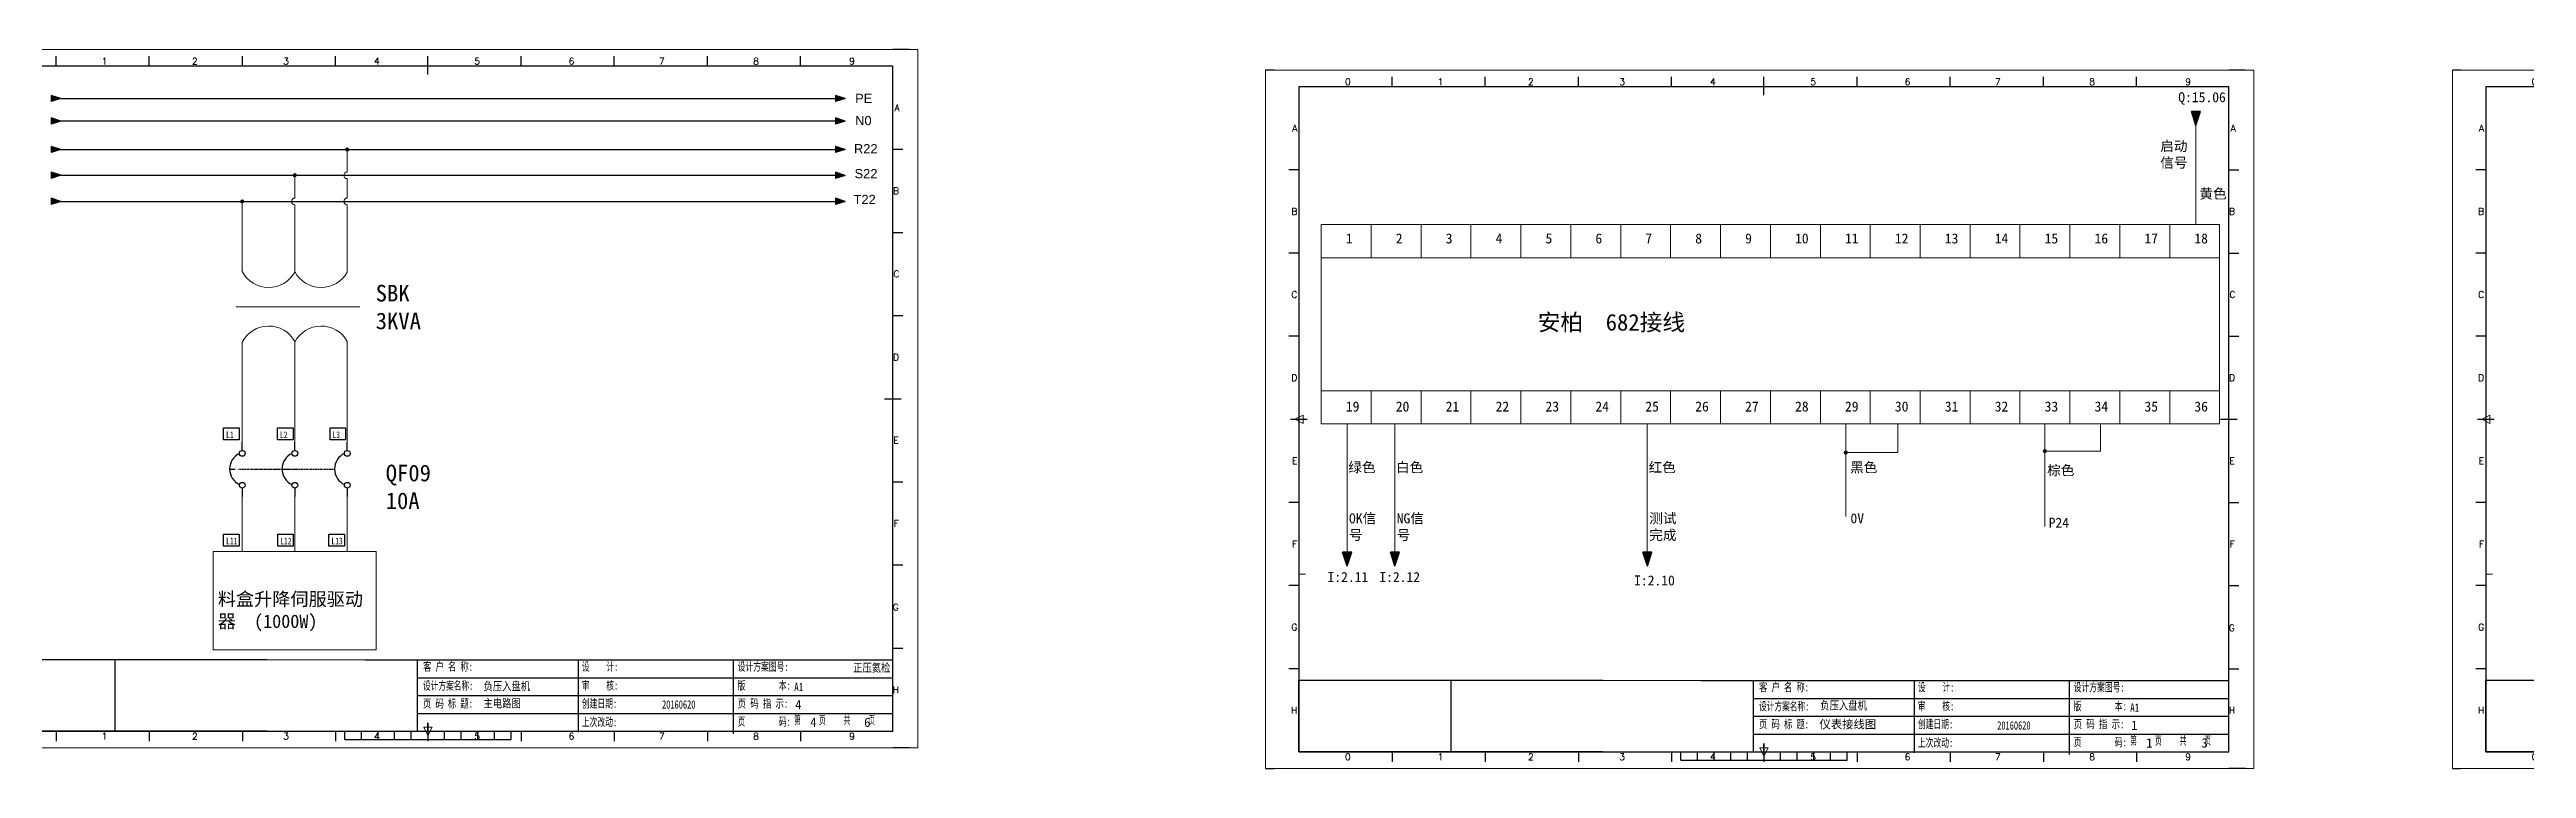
# Model space of a CAD drawing. Extents: x 2368 to 9674, y -1476 to 1321.
# Drawn here: x 4365 to 5109, y 223 to 440 of the extents above; entities that cross this region are included whole.
import ezdxf
from ezdxf.enums import TextEntityAlignment as Align

# ---------------------------------------------------------------- set-up
doc = ezdxf.new("R2010")
doc.units = 0
doc.header["$MEASUREMENT"] = 0
doc.linetypes.add('ACANSTGL', pattern=[0.11811, 0.07874, -0.03937])
doc.layers.add('AE_BOR', color=1, linetype='Continuous')
doc.layers.add('MISC', color=2, linetype='Continuous')
doc.styles.add('Standard0.67', font='', dxfattribs={"width": 0.67})
doc.styles.add('Standard_0.8', font='', dxfattribs={"width": 0.8})
doc.styles.add('WD', font='romans.shx', dxfattribs={"bigfont": 'gbcbig.shx'})
doc.styles.add('样式 0', font='')
doc.styles.add('样式 8', font='arial.ttf')
doc.styles.get('Standard0.67').set_extended_font_data('FangSong_GB2312')
doc.styles.get('Standard_0.8').set_extended_font_data('FangSong_GB2312')
doc.styles.get('样式 0').set_extended_font_data('KaiTi_GB2312')

# ---------------------------------------------------------------- blocks, each defined once
blk = doc.blocks.new('gb_a2_a')
for p, q in [((584, 410), (25, 410)), ((25, 410), (25, 10)), ((584, 10), (584, 410)), ((25, 10), (584, 10))]:
    blk.add_line(p, q)
at = {"lineweight": 9, "ltscale": 0.1}
blk.add_line((25, 116.9), (29, 116.9), dxfattribs=at)
at = {"layer": 'AE_BOR', "lineweight": 30}
for p, q in [((10, 420), (4.9, 420)), ((594, 420), (584, 420)), ((4.9, 0), (10, 0)), ((594, 0), (584, 0))]:
    blk.add_line(p, q, dxfattribs=at)
at = {"layer": 'AE_BOR', "color": 1, "lineweight": 15}
for p, q in [((4.9, 420), (598.9, 420)), ((4.9, 0), (4.9, 420)), ((598.9, 420), (598.9, 0)), ((22.5, 210), (27.5, 212.5)), ((27.5, 207.5), (22.5, 210)), ((27.5, 212.5), (27.5, 207.5)), ((598.9, 0), (4.9, 0)), ((304.5, 7.5), (302, 12.5)), ((302, 12.5), (307, 12.5)), ((307, 12.5), (304.5, 7.5))]:
    blk.add_line(p, q, dxfattribs=at)
at = {"layer": 'AE_BOR'}
for p, q in [((81, 410), (81, 416)), ((137, 410), (137, 416)), ((193, 410), (193, 416)), ((249, 410), (249, 416)), ((304.5, 410), (304.5, 416)), ((360.5, 410), (360.5, 416)), ((416.5, 410), (416.5, 416)), ((472.5, 410), (472.5, 416)), ((528.5, 410), (528.5, 416)), ((25, 360), (19, 360)), ((584, 360), (590, 360)), ((25, 310), (19, 310)), ((584, 310), (590, 310)), ((25, 260), (19, 260)), ((584, 260), (590, 260)), ((25, 160), (19, 160)), ((584, 160), (590, 160)), ((25, 110), (19, 110)), ((584, 110), (590, 110)), ((25, 60), (19, 60)), ((584, 60), (590, 60)), ((81, 10), (81, 4)), ((137, 10), (137, 4)), ((193, 10), (193, 4)), ((249, 10), (249, 4)), ((304.5, 10), (304.5, 4)), ((360.5, 10), (360.5, 4)), ((416.5, 10), (416.5, 4)), ((472.5, 10), (472.5, 4)), ((528.5, 10), (528.5, 4))]:
    blk.add_line(p, q, dxfattribs=at)
at = {"layer": 'AE_BOR', "color": 2, "lineweight": 30}
for p, q in [((304.5, 405), (304.5, 415)), ((20, 210), (30, 210)), ((579, 210), (589, 210)), ((304.5, 10), (304.5, 15)), ((304.5, 15), (304.5, 5)), ((254.5, 5), (254.5, 10)), ((254.5, 5), (354.5, 5)), ((264.5, 5), (264.5, 10)), ((274.5, 5), (274.5, 10)), ((284.5, 5), (284.5, 10)), ((294.5, 5), (294.5, 10)), ((304.5, 10), (304.5, 5)), ((314.5, 5), (314.5, 10)), ((324.5, 5), (324.5, 10)), ((334.5, 5), (334.5, 10)), ((344.5, 5), (344.5, 10)), ((354.5, 5), (354.5, 10))]:
    blk.add_line(p, q, dxfattribs=at)
at = {"layer": 'AE_BOR', "style": 'WD'}
for s, p in [('0', (54.3, 411)), ('1', (110.1, 411)), ('2', (164.4, 411)), ('3', (219.2, 411)), ('4', (273.8, 411)), ('5', (334.1, 411)), ('6', (390.8, 411)), ('7', (445, 411)), ('8', (501.7, 411)), ('9', (559.4, 411)), ('0', (54.3, 5)), ('1', (110.1, 5)), ('2', (164.4, 5)), ('3', (219.2, 5)), ('4', (273.8, 5)), ('5', (334.1, 5)), ('6', (390.8, 5)), ('7', (445, 5)), ('8', (501.7, 5)), ('9', (559.4, 5))]:
    blk.add_text(s, height=4, dxfattribs=at).set_placement(p, align=Align.CENTER)
for s, p in [('A', (24, 385)), ('A', (588, 385)), ('B', (24, 335)), ('B', (587.7, 335)), ('C', (24, 285)), ('C', (587.9, 285)), ('D', (24, 235)), ('D', (587.7, 235)), ('E', (24, 185)), ('E', (587.5, 185)), ('F', (24, 135)), ('F', (587.5, 135)), ('F', (587.5, 135)), ('G', (24, 85)), ('G', (587.5, 84.6)), ('H', (24, 35)), ('H', (587.7, 35))]:
    blk.add_text(s, height=4, dxfattribs=at).set_placement(p, align=Align.MIDDLE_RIGHT)
blk = doc.blocks.new('三相断路器')
at = {"linetype": 'ByBlock'}
for p, q in [((-1818.17, -790.33), (-1818.17, -789.7)), ((-1814.17, -790.33), (-1814.17, -789.7)), ((-1810.18, -790.33), (-1810.18, -789.7)), ((-1819.14, -791.74), (-1818.72, -791.74)), ((-1815.76, -791.74), (-1815.34, -791.74)), ((-1815.07, -791.74), (-1814.65, -791.74)), ((-1814.38, -791.74), (-1813.96, -791.74)), ((-1818.17, -793.19), (-1818.17, -793.83)), ((-1814.17, -793.19), (-1814.17, -793.83)), ((-1810.18, -793.19), (-1810.18, -793.83))]:
    blk.add_line(p, q, dxfattribs=at)
at = {"linetype": 'ACANSTGL'}
for p, q in [((-1818.45, -791.74), (-1815.14, -791.74)), ((-1815.14, -791.74), (-1811.15, -791.74))]:
    blk.add_line(p, q, dxfattribs=at)
at = {"linetype": 'ByBlock'}
for centre in [(-1818.17, -790.55), (-1814.17, -790.55), (-1810.18, -790.55), (-1818.17, -792.98), (-1814.17, -792.98), (-1810.18, -792.98)]:
    blk.add_circle(centre, 0.219, dxfattribs=at)
for centre in [(-1817.81, -791.74), (-1813.82, -791.74), (-1809.83, -791.74)]:
    blk.add_arc(centre, 1.32, 115.5791, 244.4209, dxfattribs=at)

msp = doc.modelspace()

# ---------------------------------------------------------------- hatches: boundary and pattern name
for points in [[(4367.92222, 418.11617), (4365.00385, 419.05143), (4365.00385, 417.18092)], [(4603.62604, 418.12024), (4600.70767, 419.05549), (4600.70767, 417.18499)], [(5009.55917, 416.73602), (5008.1988, 420.98092), (5010.91953, 420.98092)], [(4367.92222, 409.55044), (4365.00385, 410.48569), (4365.00385, 408.61519)], [(4603.62604, 409.55451), (4600.70767, 410.48976), (4600.70767, 408.61926)], [(4367.92222, 401.79255), (4365.00385, 402.7278), (4365.00385, 400.8573)], [(4603.62604, 401.75826), (4600.70767, 402.69351), (4600.70767, 400.82301)], [(4367.92222, 393.95794), (4365.00385, 394.89319), (4365.00385, 393.02269)], [(4603.62604, 393.96201), (4600.70767, 394.89726), (4600.70767, 393.02676)], [(4754.48396, 284.25843), (4753.12359, 288.50333), (4755.84432, 288.50333)], [(4768.82863, 284.25843), (4767.46826, 288.50333), (4770.18899, 288.50333)], [(4844.73588, 284.25843), (4843.37552, 288.50333), (4846.09625, 288.50333)]]:
    msp.add_hatch(color=256).paths.add_polyline_path(points)
at = {"lineweight": 0}
h = msp.add_hatch(color=256, dxfattribs=at)
edge = h.paths.add_edge_path()
edge.add_arc((4453.97992, 409.55451), 0.5, 0, 360)
h = msp.add_hatch(color=256, dxfattribs=at)
edge = h.paths.add_edge_path()
edge.add_arc((4438.21717, 401.79255), 0.5, 0, 360)
h = msp.add_hatch(color=256, dxfattribs=at)
edge = h.paths.add_edge_path()
edge.add_arc((4422.43878, 393.95794), 0.5, 0, 360)
h = msp.add_hatch(color=256, dxfattribs=at)
edge = h.paths.add_edge_path()
edge.add_arc((4904.31193, 318.42133), 0.5, 0, 360)
h = msp.add_hatch(color=256, dxfattribs=at)
edge = h.paths.add_edge_path()
edge.add_arc((4964.17753, 318.87787), 0.5, 0, 360)
at = {"layer": 'MISC'}
for points in [[(4367.92222, 424.88077), (4365.00385, 425.81602), (4365.00385, 423.94552)], [(4603.62604, 424.88484), (4600.70767, 425.82009), (4600.70767, 423.94959)]]:
    msp.add_hatch(color=256, dxfattribs=at).paths.add_polyline_path(points)

# ---------------------------------------------------------------- linework, layer by layer
for p, q in [((4367.92222, 418.11617), (4365.00385, 419.05143)), ((4365.00385, 419.05143), (4365.00385, 417.18092)), ((4367.92222, 418.11617), (4365.00385, 417.18092)), ((4603.62604, 418.12024), (4600.70767, 419.05549)), ((4600.70767, 419.05549), (4600.70767, 417.18499)), ((4603.62604, 418.12024), (4600.70767, 417.18499)), ((5009.55917, 416.73602), (5008.1988, 420.98092)), ((5010.91953, 420.98092), (5008.1988, 420.98092)), ((5009.55917, 416.73602), (5010.91953, 420.98092)), ((4367.92222, 409.55044), (4365.00385, 410.48569)), ((4365.00385, 410.48569), (4365.00385, 408.61519)), ((4367.92222, 409.55044), (4365.00385, 408.61519)), ((4367.90953, 409.55451), (4603.62604, 409.55451)), ((4367.92222, 409.55451), (4384.83362, 409.55451)), ((4603.62604, 409.55451), (4600.70767, 410.48976)), ((4600.70767, 410.48976), (4600.70767, 408.61926)), ((4603.62604, 409.55451), (4600.70767, 408.61926)), ((4367.92222, 401.79255), (4365.00385, 402.7278)), ((4365.00385, 402.7278), (4365.00385, 400.8573)), ((4603.62604, 401.75826), (4600.70767, 402.69351)), ((4600.70767, 402.69351), (4600.70767, 400.82301)), ((4367.92222, 401.79255), (4365.00385, 400.8573)), ((4367.92222, 393.95794), (4365.00385, 394.89319)), ((4365.00385, 394.89319), (4365.00385, 393.02269)), ((4367.92222, 401.79255), (4384.84067, 401.79255)), ((4367.92222, 401.79255), (4603.51904, 401.79255)), ((4603.62604, 401.75826), (4600.70767, 400.82301)), ((4603.62604, 393.96201), (4600.70767, 394.89726)), ((4600.70767, 394.89726), (4600.70767, 393.02676)), ((4367.92222, 393.95794), (4365.00385, 393.02269)), ((4367.92222, 393.95794), (4384.84101, 393.95794)), ((4367.92222, 393.95794), (4603.61335, 393.95794)), ((4603.62604, 393.96201), (4600.70767, 393.02676)), ((4754.48396, 284.25843), (4753.12359, 288.50333)), ((4755.84432, 288.50333), (4753.12359, 288.50333)), ((4754.48396, 284.25843), (4755.84432, 288.50333)), ((4768.82863, 284.25843), (4767.46826, 288.50333)), ((4770.18899, 288.50333), (4767.46826, 288.50333)), ((4768.82863, 284.25843), (4770.18899, 288.50333)), ((4844.73588, 284.25843), (4843.37552, 288.50333)), ((4846.09625, 288.50333), (4843.37552, 288.50333)), ((4844.73588, 284.25843), (4846.09625, 288.50333)), ((4474.93821, 250.70992), (4519.18975, 250.70992)), ((4519.18975, 250.70992), (4587.97534, 250.70992)), ((4587.97534, 250.70992), (4617.97317, 250.70992)), ((4474.93821, 245.3484), (4519.18975, 245.3484)), ((4474.93821, 239.98688), (4519.18975, 239.98688)), ((4519.18975, 245.3484), (4587.97534, 245.3484)), ((4519.18975, 239.98688), (4587.97534, 239.98688)), ((4587.97534, 245.3484), (4617.97317, 245.3484)), ((4876.46644, 244.51277), (4920.71798, 244.51277)), ((4876.46644, 239.15125), (4920.71798, 239.15125)), ((4920.71798, 244.51277), (4989.50357, 244.51277)), ((4920.71798, 239.15125), (4989.50357, 239.15125)), ((4989.50357, 244.51277), (5019.5014, 244.51277)), ((4989.50357, 239.15125), (5019.5014, 239.15125)), ((4459.23975, 234.62535), (4519.18975, 234.62535)), ((4459.23975, 234.62535), (4519.18975, 234.62535)), ((4519.18975, 234.62535), (4587.97534, 234.62535)), ((4876.46644, 233.78973), (4920.71798, 233.78973)), ((4920.71798, 233.78973), (4989.50357, 233.78973)), ((4860.76798, 228.42821), (4920.71798, 228.42821)), ((4860.76798, 228.42821), (4920.71798, 228.42821)), ((4920.71798, 228.42821), (4989.50357, 228.42821))]:
    msp.add_line(p, q)
at = {"color": 0}
for p, q in [((4603.62604, 418.12024), (4367.92222, 418.12024)), ((4384.12564, 256.07144), (4384.12564, 234.62535)), ((4785.65387, 249.8743), (4785.65387, 228.42821))]:
    msp.add_line(p, q, dxfattribs=at)
at = {"lineweight": 0}
for p, q in [((4453.97992, 402.79255), (4453.97992, 409.55451)), ((5009.55917, 386.94634), (5009.55917, 416.73602)), ((4438.21717, 394.95794), (4438.21717, 401.79255)), ((4453.97992, 394.95794), (4453.97992, 400.79255)), ((4422.43878, 372.8594), (4422.43878, 393.95794)), ((4438.21717, 372.67548), (4438.21717, 392.95794)), ((4453.97992, 372.67548), (4453.97992, 392.95794)), ((4746.69087, 387.0219), (5016.69087, 387.0219)), ((4746.69087, 387.0219), (4746.69087, 327.0219)), ((4761.69087, 387.0219), (4761.69087, 377.0219)), ((4776.69087, 387.0219), (4776.69087, 377.0219)), ((4791.69087, 387.0219), (4791.69087, 377.0219)), ((4806.69087, 387.0219), (4806.69087, 377.0219)), ((4821.69087, 387.0219), (4821.69087, 377.0219)), ((4836.69087, 387.0219), (4836.69087, 377.0219)), ((4851.69087, 387.0219), (4851.69087, 377.0219)), ((4866.69087, 387.0219), (4866.69087, 377.0219)), ((4881.69087, 387.0219), (4881.69087, 377.0219)), ((4896.69087, 387.0219), (4896.69087, 377.0219)), ((4911.69087, 387.0219), (4911.69087, 377.0219)), ((4926.69087, 387.0219), (4926.69087, 377.0219)), ((4941.69087, 387.0219), (4941.69087, 377.0219)), ((4956.69087, 387.0219), (4956.69087, 377.0219)), ((4971.69087, 387.0219), (4971.69087, 377.0219)), ((4986.69087, 387.0219), (4986.69087, 377.0219)), ((5001.69087, 387.0219), (5001.69087, 377.0219)), ((5016.69087, 387.0219), (5016.69087, 327.0219)), ((5016.69087, 387.0219), (5016.69087, 377.0219)), ((4746.69087, 377.0219), (5016.69087, 377.0219)), ((4746.69087, 377.0219), (5016.69087, 377.0219)), ((4420.6151, 362.25896), (4457.74539, 362.25896)), ((4422.43878, 321.55555), (4422.43878, 351.65853)), ((4438.21717, 321.55555), (4438.21717, 351.84245)), ((4453.99556, 321.55555), (4453.99556, 351.7914)), ((4746.69087, 337.0219), (5016.69087, 337.0219)), ((4761.69087, 337.0219), (4761.69087, 327.0219)), ((4776.69087, 337.0219), (4776.69087, 327.0219)), ((4791.69087, 337.0219), (4791.69087, 327.0219)), ((4806.69087, 337.0219), (4806.69087, 327.0219)), ((4821.69087, 337.0219), (4821.69087, 327.0219)), ((4836.69087, 337.0219), (4836.69087, 327.0219)), ((4851.69087, 337.0219), (4851.69087, 327.0219)), ((4866.69087, 337.0219), (4866.69087, 327.0219)), ((4881.69087, 337.0219), (4881.69087, 327.0219)), ((4896.69087, 337.0219), (4896.69087, 327.0219)), ((4911.69087, 337.0219), (4911.69087, 327.0219)), ((4926.69087, 337.0219), (4926.69087, 327.0219)), ((4941.69087, 337.0219), (4941.69087, 327.0219)), ((4956.69087, 337.0219), (4956.69087, 327.0219)), ((4971.69087, 337.0219), (4971.69087, 327.0219)), ((4986.69087, 337.0219), (4986.69087, 327.0219)), ((5001.69087, 337.0219), (5001.69087, 327.0219)), ((5016.69087, 337.0219), (5016.69087, 327.0219)), ((4746.69087, 327.0219), (5016.69087, 327.0219)), ((4754.43622, 326.98715), (4754.43622, 288.32836)), ((4768.78089, 326.98715), (4768.78089, 288.32836)), ((4844.68815, 326.98715), (4844.68815, 288.32836)), ((4904.34277, 326.93396), (4904.34277, 299.19706)), ((4920.02407, 326.93396), (4920.02407, 318.44036)), ((4964.17753, 326.91332), (4964.17753, 296.16227)), ((4980.88917, 318.87787), (4980.88917, 326.91332)), ((4920.02407, 318.44036), (4904.34277, 318.44036)), ((4964.17753, 318.87787), (4980.88917, 318.87787)), ((4422.43878, 305.24103), (4422.43878, 288.72145)), ((4438.21717, 305.24103), (4438.21717, 288.72145)), ((4453.99556, 305.24103), (4453.99556, 288.72145))]:
    msp.add_line(p, q, dxfattribs=at)
at = {"color": 0, "ltscale": 2}
for p, q in [((4429.77811, 256.07144), (4338.47317, 256.07144)), ((4459.23975, 256.07144), (4617.97317, 256.07144)), ((4474.93821, 256.07144), (4474.93821, 234.62535)), ((4523.50408, 234.36091), (4523.50408, 256.07144)), ((4570.08426, 233.86745), (4570.08426, 256.07144)), ((4617.97317, 234.62535), (4617.97317, 256.07144)), ((4740.0014, 228.42821), (4740.0014, 249.8743)), ((4831.30634, 249.8743), (4740.0014, 249.8743)), ((4860.76798, 249.8743), (5019.5014, 249.8743)), ((4876.46644, 249.8743), (4876.46644, 228.42821)), ((4925.03231, 228.16376), (4925.03231, 249.8743)), ((4971.61249, 227.6703), (4971.61249, 249.8743)), ((5019.5014, 228.42821), (5019.5014, 249.8743)), ((5096.69663, 228.42821), (5096.69663, 249.8743)), ((5188.00158, 249.8743), (5096.69663, 249.8743)), ((4587.97534, 239.98688), (4617.97317, 239.98688)), ((4429.77811, 234.62535), (4338.47317, 234.62535)), ((4587.97534, 234.62535), (4617.97317, 234.62535)), ((4989.50357, 233.78973), (5019.5014, 233.78973)), ((4831.30634, 228.42821), (4740.0014, 228.42821)), ((4989.50357, 228.42821), (5019.5014, 228.42821)), ((5188.00158, 228.42821), (5096.69663, 228.42821))]:
    msp.add_line(p, q, dxfattribs=at)
at = {"lineweight": 9, "ltscale": 0.1}
for p, q in [((4429.77811, 256.07144), (4459.23975, 256.07144)), ((4518.73836, 256.05172), (4548.2, 256.05172)), ((4831.30634, 249.8743), (4860.76798, 249.8743)), ((4429.77811, 234.62535), (4459.23975, 234.62535)), ((4457.88239, 234.62535), (4457.88239, 234.62535)), ((4457.88239, 234.62535), (4457.88239, 234.62535)), ((4831.30634, 228.42821), (4860.76798, 228.42821)), ((4859.41062, 228.42821), (4859.41062, 228.42821)), ((4859.41062, 228.42821), (4859.41062, 228.42821))]:
    msp.add_line(p, q, dxfattribs=at)
at = {"color": 1, "ltscale": 2}
for points in [[(4416.82927, 325.81534), (4421.50467, 325.81534), (4421.50467, 322.2433), (4416.82927, 322.2433)], [(4433.03112, 325.81534), (4437.70652, 325.81534), (4437.70652, 322.2433), (4433.03112, 322.2433)], [(4448.79212, 325.81534), (4453.46752, 325.81534), (4453.46752, 322.2433), (4448.79212, 322.2433)], [(4416.82927, 293.87918), (4421.50467, 293.87918), (4421.50467, 290.30714), (4416.82927, 290.30714)], [(4433.07219, 293.87918), (4437.74759, 293.87918), (4437.74759, 290.30714), (4433.07219, 290.30714)], [(4448.48214, 293.87918), (4453.15754, 293.87918), (4453.15754, 290.30714), (4448.48214, 290.30714)]]:
    msp.add_lwpolyline(points, close=True, dxfattribs=at)
at = {"lineweight": 0}
msp.add_lwpolyline([(4413.70557, 288.72145), (4462.68107, 288.72145), (4462.68107, 259.06342), (4413.70557, 259.06342)], close=True, dxfattribs=at)
for centre in [(4453.97992, 409.55451), (4438.21717, 401.79255), (4422.43878, 393.95794), (4904.31193, 318.42133), (4964.17753, 318.87787)]:
    msp.add_circle(centre, 0.5, dxfattribs=at)
for centre, radius, start, end in [((4453.97992, 401.79255), 1, 90, 270), ((4438.21717, 393.95794), 1, 90, 270), ((4453.97992, 393.95794), 1, 90, 270), ((4430.37735, 377.00331), 8.95505, 207.56439772, 331.09989739), ((4446.1401, 377.00331), 8.95505, 207.56439772, 331.09989739), ((4430.37735, 347.51462), 8.95505, 28.90010261, 152.43560228), ((4446.1401, 347.51462), 8.95505, 28.90010261, 152.43560228)]:
    msp.add_arc(centre, radius, start, end, dxfattribs=at)
at = {"layer": 'MISC'}
for p, q in [((4367.92222, 424.88077), (4365.00385, 425.81602)), ((4365.00385, 425.81602), (4365.00385, 423.94552)), ((4367.92222, 424.88077), (4365.00385, 423.94552)), ((4367.92222, 424.88484), (4603.62604, 424.88484)), ((4603.62604, 424.88484), (4600.70767, 425.82009)), ((4600.70767, 425.82009), (4600.70767, 423.94959)), ((4603.62604, 424.88484), (4600.70767, 423.94959))]:
    msp.add_line(p, q, dxfattribs=at)

# ---------------------------------------------------------------- block references
at = {"xscale": 0.5, "yscale": 0.5, "zscale": 0.5}
for p in [(4325.97317, 229.62535), (4727.5014, 223.42821), (5084.19663, 223.42821)]:
    msp.add_blockref('gb_a2_a', p, dxfattribs=at)
at = {"linetype": 'ByBlock', "xscale": 3.951360000000022, "yscale": 3.951360000000022, "zscale": 3.951360000000001}
msp.add_blockref('三相断路器', (11606.66545, 3441.93416), dxfattribs=at)

# ---------------------------------------------------------------- texts
at = {"lineweight": 0, "attachment_point": 1}
for s, width, insert, char_height in [('{\\fSimSun|b0|i0|c134|p2;Q:15.06}', 8.3958069, (5004.26213, 426.78494), 3), ('{\\fSimSun|b0|i0|c134|p2;启动信号}', 8.3958069, (4998.84088, 412.09412), 3), ('{\\fSimSun|b0|i0|c134|p2;黄色}', 8.3958069, (5010.62073, 397.78667), 3), ('1', 8.3958069, (4754.09208, 384.30707), 3), ('2', 8.3958069, (4769.09208, 384.30707), 3), ('3', 8.3958069, (4784.09208, 384.30707), 3), ('4', 8.3958069, (4799.09208, 384.30707), 3), ('5', 8.3958069, (4814.09208, 384.30707), 3), ('6', 8.3958069, (4829.09208, 384.30707), 3), ('7', 8.3958069, (4844.09208, 384.30707), 3), ('8', 8.3958069, (4859.09208, 384.30707), 3), ('9', 8.3958069, (4874.09208, 384.30707), 3), ('10', 8.3958069, (4889.09208, 384.30707), 3), ('11', 8.3958069, (4904.09208, 384.30707), 3), ('12', 8.3958069, (4919.09208, 384.30707), 3), ('13', 8.3958069, (4934.09208, 384.30707), 3), ('14', 8.3958069, (4949.09208, 384.30707), 3), ('15', 8.3958069, (4964.09208, 384.30707), 3), ('16', 8.3958069, (4979.09208, 384.30707), 3), ('17', 8.3958069, (4994.09208, 384.30707), 3), ('18', 8.3958069, (5009.09208, 384.30707), 3), ('{\\fSimSun|b0|i0|c134|p2;安柏}  682{\\fSimSun|b0|i0|c134|p2;接线}', 172.6076238, (4811.74355, 360.10755), 5), ('19', 8.3958069, (4754.09208, 333.77354), 3), ('20', 8.3958069, (4769.09208, 333.77354), 3), ('21', 8.3958069, (4784.09208, 333.77354), 3), ('22', 8.3958069, (4799.09208, 333.77354), 3), ('23', 8.3958069, (4814.09208, 333.77354), 3), ('24', 8.3958069, (4829.09208, 333.77354), 3), ('25', 8.3958069, (4844.09208, 333.77354), 3), ('26', 8.3958069, (4859.09208, 333.77354), 3), ('27', 8.3958069, (4874.09208, 333.77354), 3), ('28', 8.3958069, (4889.09208, 333.77354), 3), ('29', 8.3958069, (4904.09208, 333.77354), 3), ('30', 8.3958069, (4919.09208, 333.77354), 3), ('31', 8.3958069, (4934.09208, 333.77354), 3), ('32', 8.3958069, (4949.09208, 333.77354), 3), ('33', 8.3958069, (4964.09208, 333.77354), 3), ('34', 8.3958069, (4979.09208, 333.77354), 3), ('35', 8.3958069, (4994.09208, 333.77354), 3), ('36', 8.3958069, (5009.09208, 333.77354), 3), ('{\\fSimSun|b0|i0|c134|p2;绿色}', 8.3958069, (4754.81068, 315.49049), 3), ('{\\fSimSun|b0|i0|c134|p2;白色}', 8.3958069, (4769.15535, 315.49049), 3), ('{\\fSimSun|b0|i0|c134|p2;红色}', 8.3958069, (4845.0626, 315.49049), 3), ('{\\fSimSun|b0|i0|c134|p2;黑色}', 8.3958069, (4905.64624, 315.49049), 3), ('{\\fSimSun|b0|i0|c134|p2;棕色}', 8.3958069, (4964.87008, 314.59165), 3), ('{\\fSimSun|b0|i0|c134|p2;OK信号}', 8.3958069, (4755.02264, 300.1435), 3), ('{\\fSimSun|b0|i0|c134|p2;NG信号}', 8.3958069, (4769.36731, 300.1435), 3), ('{\\fSimSun|b0|i0|c134|p2;测试完成}', 8.3958069, (4845.27457, 300.1435), 3), ('0V', 8.3958069, (4905.74995, 300.1435), 3), ('P24', 8.3958069, (4965.32045, 298.85024), 3), ('{\\fSimSun|b0|i0|c134|p2;I:2.11}', 8.3958069, (4748.58101, 282.51792), 3), ('{\\fSimSun|b0|i0|c134|p2;I:2.12}', 8.3958069, (4764.15333, 282.51792), 3), ('{\\fSimSun|b0|i0|c134|p2;I:2.10}', 8.3958069, (4840.7173, 281.48117), 3)]:
    msp.add_mtext_dynamic_manual_height_columns(s, width=width, gutter_width=1, heights=[0], dxfattribs=dict(at, insert=insert, char_height=char_height))
at = {"char_height": 2.772, "attachment_point": 1, "style": '样式 8'}
for s, insert, width in [('N0', (4606.62102, 419.65294), 4.9666581), ('R22', (4606.24627, 411.17661), 15.2742546), ('S22', (4606.4372, 403.6924), 19.4368658), ('T22', (4606.13229, 395.91837), 15.2742546)]:
    msp.add_mtext(s, dxfattribs=dict(at, insert=insert, width=width))
at = {"char_height": 5, "width": 19.1030846, "attachment_point": 1}
for s, insert in [('SBK 3KVA', (4462.52087, 368.85872)), ('QF09 10A', (4465.52913, 314.77558))]:
    msp.add_mtext(s, dxfattribs=dict(at, insert=insert))
at = {"lineweight": 0, "insert": (4415.06685, 276.37145), "char_height": 4, "width": 47.7981308, "attachment_point": 1}
msp.add_mtext('{\\fSimSun|b0|i0|c134|p2;料盒升降伺服驱动器  (1000W)}', dxfattribs=at)
at = {"color": 0, "ltscale": 2, "char_height": 2.5, "attachment_point": 1}
for s, insert, width, style in [('{\\fSimSun|b0|i0|c134|p2;\\W0.72;客 户 名 称:}', (4476.74172, 255.30305), 16.2476781, 'Standard0.67'), ('{\\fSimSun|b0|i0|c134|p2;设    计:}', (4524.45603, 255.30305), 12.0312135, 'Standard0.67'), ('{\\fSimSun|b0|i0|c134|p2;设计方案图号:}', (4571.28891, 255.30305), 15.1643965, 'Standard0.67'), ('{\\fSimSun|b0|i0|c134|p2;\\W0.66;设计方案名称:}', (4476.74172, 249.57443), 15.1234231, 'Standard0.67'), ('{\\fSimSun|b0|i0|c134|p2;审    核:}', (4524.45603, 249.62968), 12.0312135, 'Standard0.67'), ('{\\fSimSun|b0|i0|c134|p2;版        本:}', (4571.28891, 249.62968), 16.8497761, 'Standard0.67'), ('{\\fSimSun|b0|i0|c134|p2;A1}', (4588.28765, 249.18925), 33.907767, 'Standard_0.8'), ('{\\fSimSun|b0|i0|c134|p2;\\W0.72;客 户 名 称:}', (4878.26995, 249.1059), 16.2476781, 'Standard0.67'), ('{\\fSimSun|b0|i0|c134|p2;设    计:}', (4925.98426, 249.1059), 12.0312135, 'Standard0.67'), ('{\\fSimSun|b0|i0|c134|p2;设计方案图号:}', (4972.81714, 249.1059), 15.1643965, 'Standard0.67'), ('{\\fSimSun|b0|i0|c134|p2;\\W0.72;页 码 标 题:}', (4476.74172, 244.20619), 15.1234231, 'Standard0.67'), ('{\\fSimSun|b0|i0|c134|p2;创建日期:}', (4524.45603, 244.22244), 12.0312135, 'Standard0.67'), ('{\\fSimSun|b0|i0|c134|p2;上次改动:}', (4524.45603, 238.63191), 12.0312135, 'Standard0.67'), ('{\\fSimSun|b0|i0|c134|p2;20160620}', (4548.58658, 243.92456), 12.0312135, 'Standard0.67'), ('{\\fSimSun|b0|i0|c134|p2;页        码:}', (4571.28891, 238.78172), 15.7257887, 'Standard0.67'), ('{\\fSimSun|b0|i0|c134|p2;\\W0.73;页 码 指 示:}', (4571.28891, 244.22244), 16.1994502, 'Standard0.67'), ('{\\Fromans,gbcbig|c134;第}    {\\Fromans,gbcbig|c134;页}    {\\Fromans,gbcbig|c134;共}    {\\Fromans,gbcbig|c134;页}', (4588.28552, 239.02717), 33.907767, 'Standard_0.8'), ('{\\fSimSun|b0|i0|c134|p2;\\W0.66;设计方案名称:}', (4878.26995, 243.37728), 15.1234231, 'Standard0.67'), ('{\\fSimSun|b0|i0|c134|p2;\\W0.72;页 码 标 题:}', (4878.26995, 238.00904), 15.1234231, 'Standard0.67'), ('{\\fSimSun|b0|i0|c134|p2;负压入盘机}', (4896.67952, 243.61315), 33.907767, 'Standard_0.8'), ('{\\fSimSun|b0|i0|c134|p2;创建日期:}', (4925.98426, 238.02529), 12.0312135, 'Standard0.67'), ('{\\fSimSun|b0|i0|c134|p2;审    核:}', (4925.98426, 243.43253), 12.0312135, 'Standard0.67'), ('{\\fSimSun|b0|i0|c134|p2;版        本:}', (4972.81714, 243.43253), 16.8497761, 'Standard0.67'), ('{\\fSimSun|b0|i0|c134|p2;\\W0.73;页 码 指 示:}', (4972.81714, 238.02529), 16.1994502, 'Standard0.67'), ('{\\fSimSun|b0|i0|c134|p2;A1}', (4989.81588, 242.9921), 33.907767, 'Standard_0.8'), ('{\\fSimSun|b0|i0|c134|p2;上次改动:}', (4925.98426, 232.43476), 12.0312135, 'Standard0.67'), ('{\\fSimSun|b0|i0|c134|p2;20160620}', (4949.84695, 237.62784), 12.0312135, 'Standard0.67'), ('{\\fSimSun|b0|i0|c134|p2;页        码:}', (4972.81714, 232.58457), 15.7257887, 'Standard0.67'), ('{\\Fromans,gbcbig|c134;第}    {\\Fromans,gbcbig|c134;页}    {\\Fromans,gbcbig|c134;共}    {\\Fromans,gbcbig|c134;页}', (4989.81375, 232.83002), 33.907767, 'Standard_0.8')]:
    msp.add_mtext(s, dxfattribs=dict(at, insert=insert, width=width, style=style))
at = {"color": 7, "insert": (4896.41371, 237.96075), "char_height": 2.5, "attachment_point": 1}
msp.add_mtext_dynamic_manual_height_columns('{\\fSimSun|b0|i0|c134|p2;仪表接线图}', width=47.9244364, gutter_width=12.5, heights=[0], dxfattribs=at)
at = {"layer": 'MISC', "insert": (4606.62102, 426.30562), "char_height": 2.772, "width": 4.9666581, "attachment_point": 1, "style": '样式 8'}
msp.add_mtext('PE', dxfattribs=at)
at = {"layer": 'MISC', "color": 0, "attachment_point": 1}
for s, insert, char_height, width, style in [('\\pi-0.4147;{\\W0.7;L1}', (4417.967, 324.77275), 2, 3.3188227, '样式 0'), ('\\pi-0.4147;{\\W0.7;L2}', (4434.16886, 324.77275), 2, 3.3188227, '样式 0'), ('\\pi-0.4147;{\\W0.7;L3}', (4449.92986, 324.77275), 2, 3.3188227, '样式 0'), ('\\pi-0.4147;{\\W0.7;L11}', (4417.967, 292.8366), 2, 3.3188227, '样式 0'), ('\\pi-0.4147;{\\W0.7;L12}', (4434.20992, 292.8366), 2, 3.3188227, '样式 0'), ('\\pi-0.4147;{\\W0.7;L13}', (4449.61987, 292.8366), 2, 3.3188227, '样式 0'), ('{\\fSimSun|b0|i0|c134|p2;正压氦检}', (4606.01575, 254.97741), 2.5, 24.1794102, 'Standard_0.8'), ('{\\fSimSun|b0|i0|c134|p2;负压入盘机}', (4494.9272, 249.43097), 2.5, 24.1794102, 'Standard_0.8'), ('{\\fSimSun|b0|i0|c134|p2;主电路图}', (4494.9272, 244.2614), 2.5, 24.1794102, 'Standard_0.8'), ('4', (4588.58119, 244.01167), 2.8, 3.0699683, '样式 0'), ('4', (4593.11911, 238.72207), 2.8, 3.0699683, '样式 0'), ('6', (4609.32348, 238.72207), 2.8, 3.0699683, '样式 0'), ('1', (4990.10942, 237.81452), 2.8, 3.0699683, '样式 0'), ('1', (4994.64734, 232.52492), 2.8, 3.0699683, '样式 0'), ('3', (5011.24156, 232.52492), 2.8, 3.0699683, '样式 0')]:
    msp.add_mtext(s, dxfattribs=dict(at, insert=insert, char_height=char_height, width=width, style=style))

doc.saveas('drawing.dxf')
